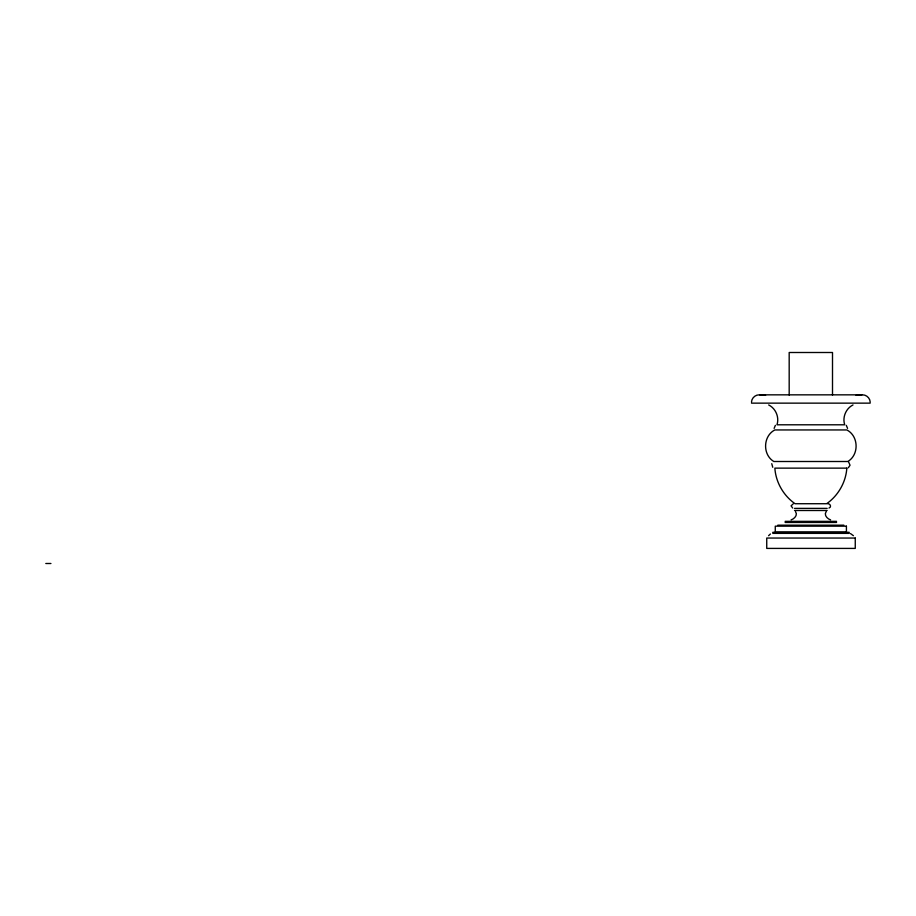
<?xml version="1.0" encoding="UTF-8"?>
<svg xmlns="http://www.w3.org/2000/svg" width="916" height="916" viewBox="0 0 916 916"><rect width="100%" height="100%" fill="white"/><g stroke="black" fill="none" stroke-linecap="round" stroke-linejoin="round"><path stroke-width="1.37" d="M847.575 428.39L846.304 425.356M751.486 402.09C751.647 398.139 755.219 394.762 759.169 394.842L862.517 394.842C866.467 394.762 870.04 398.139 870.2 402.09M771.753 463.691L772.738 467.275M826.221 511.54C823.576 514.964 827.297 518.857 830.594 519.887M768.581 535.7L770.379 534.005M775.383 425.356L774.112 428.39M847.861 461.504C859.277 454.68 858.704 436.027 846.853 429.947L774.833 429.947C762.982 436.027 762.41 454.68 773.825 461.504L847.483 461.504M848.319 467.733L850.048 465.248L848.548 461.847M853.014 404.952C845.915 408.444 842.216 417.284 844.712 424.795L776.974 424.795C779.47 417.284 775.772 408.444 768.673 404.952M828.98 508.036C831.946 507.109 830.182 503.399 827.572 503.708M791.092 519.887C794.39 518.857 798.111 514.964 795.466 511.54M793.199 503.869L791.069 505.85L792.706 508.036M856.094 395.346L861.223 394.865M860.708 394.865L861.99 394.842M751.498 403.143L870.189 403.143M794.515 508.38L827.171 508.38M794.515 510.498L827.171 510.498M785.115 521.353L836.571 521.353M785.115 522.464L836.571 522.464M777.821 525.177L843.865 525.177M772.772 532.31L849.212 532.31M772.772 533.364L849.212 533.364M45.8 563.5L50.93 563.5M759.696 394.842L760.978 394.865M760.463 394.865L765.593 395.346M850.449 533.536L853.414 535.7M832.507 395.059L832.507 352.5L789.18 352.5L789.18 395.059M846.831 468.133C845.892 482.24 838.209 495.648 826.621 503.72L795.065 503.72C783.478 495.648 775.795 482.24 774.856 468.133L846.831 468.133M846.418 526.173L775.268 526.173L775.268 532.207L846.418 532.207L846.418 526.173M855.258 538.047L766.738 538.047L766.738 548.409L855.258 548.409L855.258 538.047"/></g></svg>
